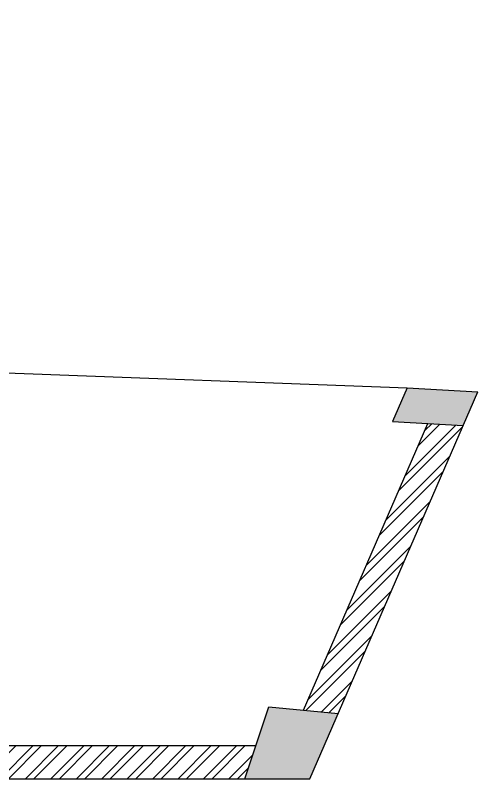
# Model space of a CAD drawing. Header units: feet. Extents: x 9376474 to 9395053, y -6862683 to -6856347.
# Drawn here: x 9391843 to 9395053, y -6861655 to -6856350 of the extents above; entities that cross this region are included whole.
import ezdxf

# ---------------------------------------------------------------- set-up
doc = ezdxf.new("R2010")
doc.units = ezdxf.units.FT
doc.header["$LTSCALE"] = 33
doc.header["$MEASUREMENT"] = 0
doc.layers.add('A-WALL', color=1, linetype='Continuous')
doc.layers.add('column', color=10, linetype='Continuous')
for name, color, linetype, lineweight in [('A-WALL HATCH', 251, 'Continuous', 5), ('column hatch', 5, 'Continuous', 0), ('LENS_DIMENSION', 193, 'Continuous', 0)]:
    doc.layers.add(name, color=color, linetype=linetype, lineweight=lineweight)

# ---------------------------------------------------------------- blocks, each defined once
blk = doc.blocks.new('A$C68f6a2d5')
at = {"layer": 'A-WALL HATCH'}
h = blk.add_hatch(dxfattribs=at)
h.set_pattern_fill('ANSI32', color=256, scale=333)
h.set_pattern_definition([(45, (-4387094.85, 5466808.88), (-88.2999593, 88.2999593), []), (45, (-4387035.99, 5466808.88), (-88.2999593, 88.2999593), [])])
h.paths.add_polyline_path([(-16886.2, 4581.1), (-16856.5, 5069.4), (-13654.6, 5069.4), (-13654.8, 5299.4), (-17100.6, 5296.5), (-17139.8, 4595.3)])
h.paths.add_polyline_path([(-13946.6, 0), (-13946.6, 230), (-17147.6, 230), (-17108.5, 929.9), (-17362.1, 944.1), (-17414.9, 0)])
h.paths.add_polyline_path([(-10553.6, 0), (-10553.6, 230), (-13692.6, 230), (-13692.6, 0)])
h.paths.add_polyline_path([(-10272.6, 5069.4), (-10272.8, 5302.2), (-13400.8, 5299.6), (-13400.6, 5069.6)])
h.paths.add_polyline_path([(-7037.6, 5069.4), (-7037.8, 5304.9), (-10018.8, 5302.4), (-10018.6, 5069.4)])
h.paths.add_polyline_path([(-7312.6, 0), (-7312.6, 230), (-10299.6, 230), (-10299.6, 0)])
h.paths.add_polyline_path([(-3964.6, 0), (-3951.7, 230), (-7058.6, 230), (-7058.6, 0)])
h.paths.add_polyline_path([(-453, 0), (-376.3, 230), (-3728.3, 230), (-3741, 0)])
h.paths.add_polyline_path([(1063.4, 2454.9), (818.7, 2468.5), (-44.1, 476.8), (196.4, 453.4)])
at = {"layer": 'column hatch'}
h = blk.add_hatch(color=251, dxfattribs=at)
h.dxf.hatch_style = 1
h.paths.add_polyline_path([(0, 0), (196.4, 453.4), (-286.2, 500.4), (-453, 0)])
h.paths.add_polyline_path([(1063.4, 2454.9), (1164.4, 2687.9), (675, 2715.2), (573.9, 2482.2)])
at = {"layer": 'A-WALL'}
for p, q in [((-3678.9, 2880.5), (675, 2715.2)), ((0, 0), (1164.4, 2687.9)), ((-44.1, 476.8), (818.7, 2468.5)), ((-3728.3, 230), (-376.3, 230)), ((-17414.9, 0), (0, 0))]:
    blk.add_line(p, q, dxfattribs=at)
at = {"layer": 'column'}
for p, q in [((675, 2715.2), (573.9, 2482.2)), ((675, 2715.2), (1164.4, 2687.9)), ((573.9, 2482.2), (1063.4, 2454.9)), ((-453, 0), (-286.2, 500.4)), ((-286.2, 500.4), (196.4, 453.4))]:
    blk.add_line(p, q, dxfattribs=at)

msp = doc.modelspace()

# ---------------------------------------------------------------- block references
at = {"layer": 'LENS_DIMENSION'}
msp.add_blockref('A$C68f6a2d5', (9393888.4, -6861655.3), dxfattribs=at)

doc.saveas('drawing.dxf')
